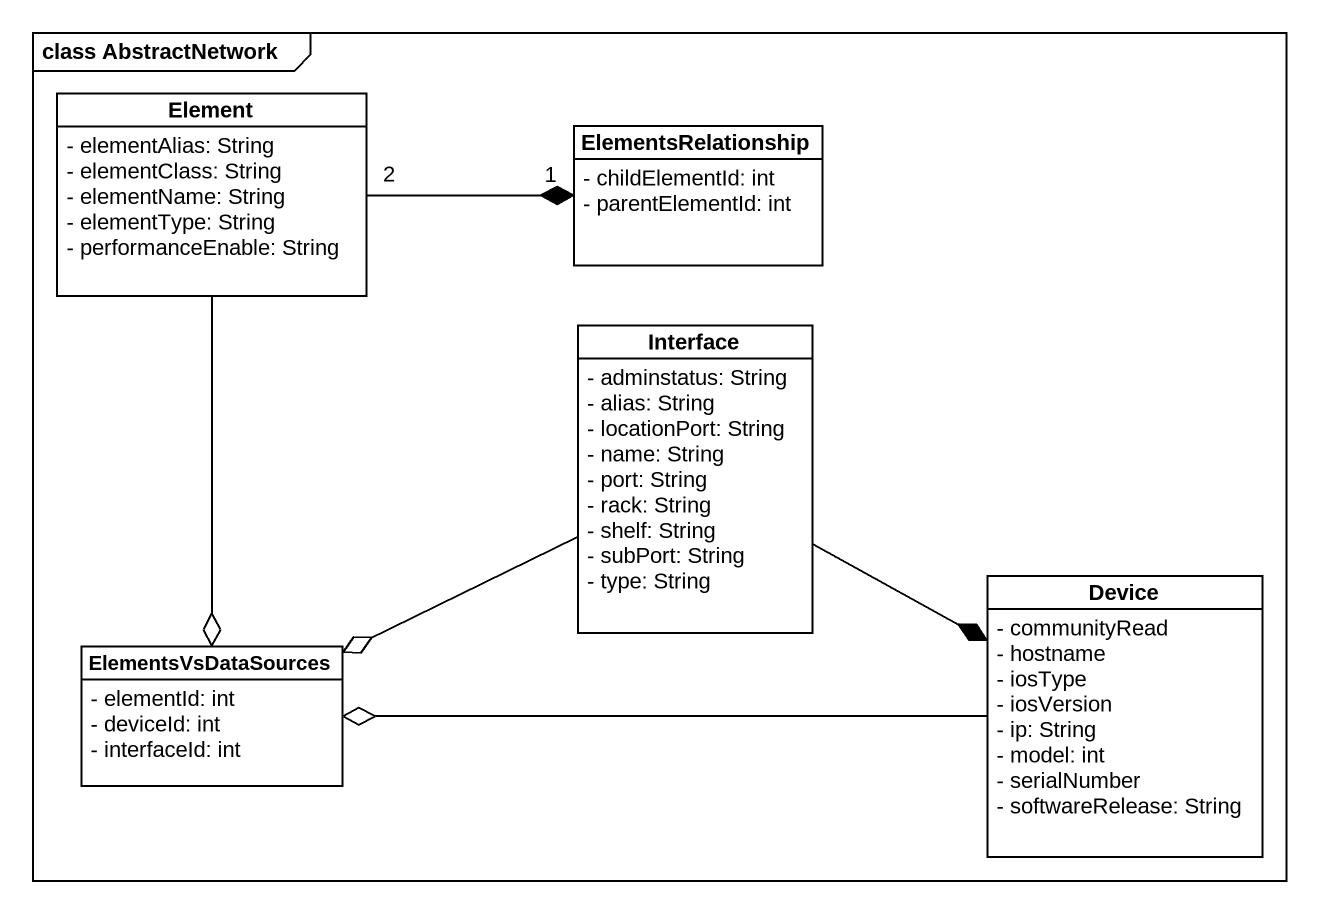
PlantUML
@startuml
mainframe class AbstractNetwork
hide circle
hide empty members
skinparam classAttributeIconSize 0
class Element {
  - elementAlias: String
  - elementClass: String
  - elementName: String
  - elementType: String
  - performanceEnable: String
}
class ElementsRelationship {
  - childElementId: int
  - parentElementId: int
}
class "Interface" as Interface_ {
  - adminstatus: String
  - alias: String
  - locationPort: String
  - name: String
  - port: String
  - rack: String
  - shelf: String
  - subPort: String
  - type: String
}
class Device {
  - communityRead
  - hostname
  - iosType
  - iosVersion
  - ip: String
  - model: int
  - serialNumber
  - softwareRelease: String
}
class ElementsVsDataSources {
  - elementId: int
  - deviceId: int
  - interfaceId: int
}
Element "2" -right-* "1" ElementsRelationship
Element --o ElementsVsDataSources
Interface_ -right-* Device
Interface_ -left-o ElementsVsDataSources
Device -left-o ElementsVsDataSources
@enduml
